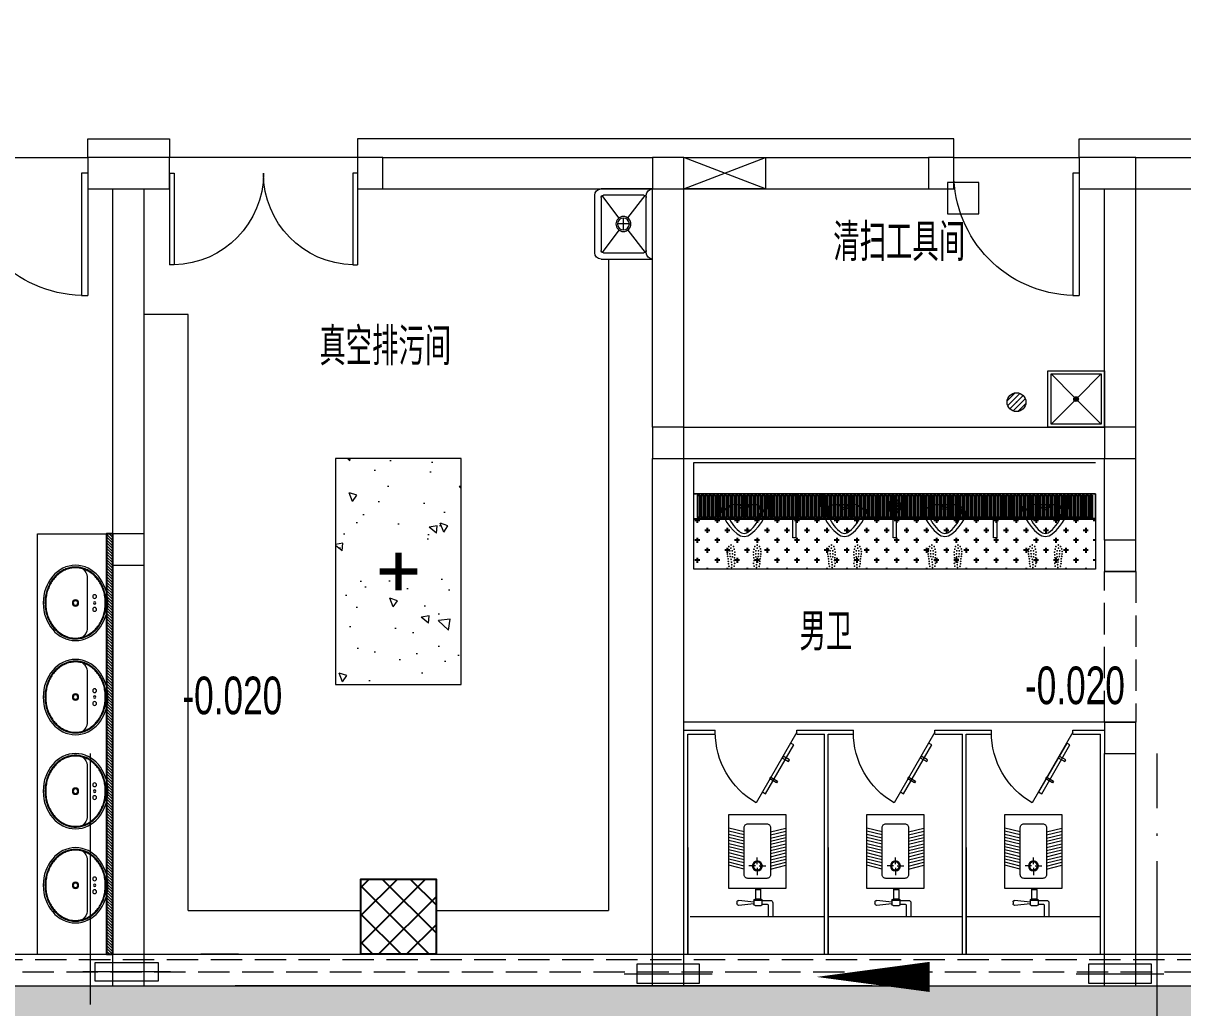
# Model space of a CAD drawing. Extents: x 13114849 to 13479250, y 160225 to 278773.
# Drawn here: x 13308363 to 13317603, y 207533 to 215380 of the extents above; entities that cross this region are included whole.
import ezdxf

# ---------------------------------------------------------------- set-up
doc = ezdxf.new("R2010")
doc.units = 0
doc.header["$LTSCALE"] = 1000
doc.header["$MEASUREMENT"] = 0
doc.linetypes.add('DASH', pattern=[0.35, 0.25, -0.1])
doc.linetypes.add('DOTE', pattern=[2.42, 2, -0.2, 0.02, -0.2])
for name, color, linetype, lineweight in [('1-卫生洁具', 8, 'Continuous', 5), ('1-卫生间-设备', 8, 'Continuous', 13), ('1-预埋件', 8, 'Continuous', 5), ('建筑底图', 8, 'Continuous', 13), ('预埋件', 8, 'Continuous', 5)]:
    doc.layers.add(name, color=color, linetype=linetype, lineweight=lineweight)
doc.layers.add('洁具', color=253, linetype='Continuous')
doc.layers.add('脚丫子', color=8, linetype='Continuous')
doc.styles.add('C', font='HZTXT_E', dxfattribs={"width": 0.7, "bigfont": 'HZTXT'})

# ---------------------------------------------------------------- blocks, each defined once
blk = doc.blocks.new('_FZH')
blk.add_lwpolyline([(-0.5, -0.5), (0.5, -0.5), (0.5, 0.5), (-0.5, 0.5)], close=True)
blk = doc.blocks.new('$DorLib2D$00000001')
for p, q in [((0.45, 0.975), (0.5, 0.975)), ((0.45, 0), (0.45, 0.975)), ((0.5, 0), (0.5, 0.975)), ((0.5, 0), (0.45, 0))]:
    blk.add_line(p, q)
at = {"lineweight": 13}
blk.add_arc((0.475, 0), 0.975, 91.46928, 180, dxfattribs=at)
blk = doc.blocks.new('$DorLib2D$00000002')
for p, q in [((-0.5, 0), (-0.5, 0.4875)), ((-0.475, 0.4875), (-0.5, 0.4875)), ((-0.475, 0), (-0.475, 0.4875)), ((0.475, 0), (0.475, 0.4875)), ((0.475, 0.4875), (0.5, 0.4875)), ((0.5, 0), (0.5, 0.4875)), ((-0.5, 0), (-0.475, 0)), ((0.5, 0), (0.475, 0))]:
    blk.add_line(p, q)
at = {"lineweight": 13}
for centre, start, end in [((-0.4875, 0), 0, 88.53072), ((0.4875, 0), 91.46928, 180)]:
    blk.add_arc(centre, 0.4875, start, end, dxfattribs=at)
blk = doc.blocks.new('dxg')
at = {"layer": '预埋件', "color": 8}
blk.add_line((12400099.7, -4150605.3), (12400799.7, -4150605.3), dxfattribs=at)
blk.add_lwpolyline([(12400199.7, -4150680.3), (12400199.7, -4150530.3), (12400699.7, -4150530.3), (12400699.7, -4150680.3), (12400199.7, -4150680.3)], dxfattribs=at)
blk = doc.blocks.new('ymj')
at = {"layer": '1-预埋件', "const_width": 50}
for points in [[(742673.8, -214913.8), (742673.8, -214613.8)], [(742523.8, -214763.8), (742823.8, -214763.8)]]:
    blk.add_lwpolyline(points, dxfattribs=at)
blk = doc.blocks.new('拖布池')
at = {"layer": '1-卫生洁具'}
for p, q in [((61545.4, 43757.3), (61545.4, 44167.3)), ((61545.4, 44167.3), (62105.4, 44167.3)), ((62105.4, 44167.3), (62105.4, 43757.3)), ((61595.4, 44117.3), (62055.4, 44117.3)), ((61595.4, 43777.3), (61595.4, 44097.3)), ((61777.5, 43971.4), (61599.5, 44109.3)), ((61873.4, 43971.4), (62051.4, 44109.3)), ((62055.4, 44097.3), (62055.4, 43777.3)), ((61825.4, 43982.8), (61825.4, 43887.8)), ((61777.5, 43899.2), (61599.5, 43765.3)), ((61777.9, 43935.3), (61872.9, 43935.3)), ((61873.4, 43899.2), (62051.4, 43765.3)), ((61595.4, 43707.3), (62055.4, 43707.3)), ((62035.4, 43757.3), (61615.4, 43757.3))]:
    blk.add_line(p, q, dxfattribs=at)
for radius in [60, 47.5]:
    blk.add_circle((61825.4, 43935.3), radius, dxfattribs=at)
for centre, radius, start, end in [((61595.4, 44167.3), 50, 180, 270), ((62055.4, 44167.3), 50, 270, 0), ((61615.4, 44097.3), 20, 90, 180), ((62035.4, 44097.3), 20, 0, 90), ((61595.4, 43757.3), 50, 180, 270), ((61615.4, 43777.3), 20, 180, 270), ((62035.4, 43777.3), 20, 270, 0), ((62055.4, 43757.3), 50, 270, 0)]:
    blk.add_arc(centre, radius, start, end, dxfattribs=at)
blk = doc.blocks.new('$lvtry$00000171')
for p, q in [((-74.2, 10.6), (-10.6, 74.2)), ((-69.8, -27.4), (27.4, 69.8)), ((-53, -53), (53, 53)), ((-27.4, -69.8), (69.8, 27.4)), ((10.6, -74.2), (74.2, -10.6))]:
    blk.add_line(p, q)
blk.add_circle((0, 0), 75)
blk.add_point((0, 0))
blk = doc.blocks.new('厕所衣钩01')
at = {"layer": '1-卫生间-设备', "color": 8}
for points in [[(41869.2, 41156), (41869.2, 41126), (42319.2, 41126), (42319.2, 41156)], [(41989.2, 41186), (41989.2, 41126), (42004.2, 41126), (42004.2, 41186)], [(42199.2, 41186), (42199.2, 41126), (42184.2, 41126), (42184.2, 41186)]]:
    blk.add_lwpolyline(points, close=True, dxfattribs=at)
blk = doc.blocks.new('蹲便器')
at = {"layer": '洁具', "color": 8, "lineweight": 5}
for p, q in [((-75518.7, -530036.9), (-75548.7, -529914.3)), ((-75493.6, -530036.9), (-75523.6, -529914.3)), ((-75468.4, -530036.9), (-75498.4, -529914.3)), ((-75444.4, -530036.9), (-75474.4, -529914.3)), ((-75419.3, -530036.9), (-75449.3, -529914.3)), ((-75394.2, -530036.9), (-75424.2, -529914.3)), ((-75370.2, -530036.9), (-75400.2, -529914.3)), ((-75345.1, -530036.9), (-75375.1, -529914.3)), ((-75319.9, -530036.9), (-75349.9, -529914.3)), ((-75295.9, -530036.9), (-75325.9, -529914.3)), ((-75270.8, -530036.9), (-75300.8, -529914.3)), ((-75245.7, -530036.9), (-75275.7, -529914.3)), ((-75221.7, -530036.9), (-75251.7, -529914.3)), ((-74959.7, -529979.2), (-74945, -529979.2)), ((-75246.5, -530127), (-75246.5, -530075.2)), ((-74959.3, -530114.6), (-74972.5, -529993.3)), ((-74944.8, -530114.6), (-74932.3, -529993.3)), ((-75261.2, -530141.8), (-75313.1, -530141.8)), ((-75246.5, -530156.6), (-75246.5, -530208.4)), ((-75231.7, -530141.8), (-75173.2, -530141.8)), ((-75064.1, -530133.9), (-75064.1, -530161.7)), ((-75057.7, -530127.5), (-74983.1, -530127.5)), ((-75057.7, -530127.5), (-75057.7, -530168.1)), ((-75057.7, -530168.1), (-74983.1, -530168.1)), ((-74983.1, -530171.3), (-74983.1, -530124.2)), ((-74973.5, -530114.6), (-74941.5, -530114.6)), ((-74973.5, -530114.6), (-74973.5, -530180.9)), ((-74931.9, -530124.2), (-74931.9, -530171.3)), ((-75518.7, -530246.7), (-75548.7, -530369.3)), ((-75493.6, -530246.7), (-75523.6, -530369.3)), ((-75468.4, -530246.7), (-75498.4, -530369.3)), ((-75444.4, -530246.7), (-75474.4, -530369.3)), ((-75419.3, -530246.7), (-75449.3, -530369.3)), ((-75394.2, -530246.7), (-75424.2, -530369.3)), ((-75370.2, -530246.7), (-75400.2, -530369.3)), ((-75345.1, -530246.7), (-75375.1, -530369.3)), ((-75319.9, -530246.7), (-75349.9, -530369.3)), ((-75295.9, -530246.7), (-75325.9, -530369.3)), ((-75270.8, -530246.7), (-75300.8, -530369.3)), ((-75245.7, -530246.7), (-75275.7, -530369.3)), ((-75221.7, -530246.7), (-75251.7, -530369.3)), ((-74941.5, -530180.9), (-74973.5, -530180.9)), ((-74971.5, -530180.9), (-74971.5, -530246.1)), ((-74952.3, -530265.3), (-74842.4, -530265.3)), ((-74942.4, -530180.9), (-74942.4, -530220.9)), ((-74936, -530227.3), (-74842.4, -530227.3))]:
    blk.add_line(p, q, dxfattribs=at)
blk.add_lwpolyline([(-75657.4, -529914.3), (-75657.4, -530369.3), (-75067.4, -530369.3), (-75067.4, -529914.3)], close=True, dxfattribs=at)
blk.add_lwpolyline([(-75582.4, -530066.9), (-75582.4, -530216.7, 0.414214), (-75552.4, -530246.7), (-75177.4, -530246.7, 0.414214), (-75147.4, -530216.7), (-75147.4, -530066.9, 0.414214), (-75177.4, -530036.9), (-75552.4, -530036.9, 0.414214)], format="xyb", close=True, dxfattribs=at)
for radius in [40, 31.7]:
    blk.add_circle((-75246.5, -530141.8), radius, dxfattribs=at)
for centre, radius, start, end in [((-74959.7, -529992), 12.8, 90, 185.64984), ((-74945, -529992), 12.8, 354.35016, 90), ((-75057.7, -530133.9), 6.4, 90, 180), ((-75057.7, -530161.7), 6.4, 180, 270), ((-74973.5, -530124.2), 9.6, 90, 180), ((-74973.5, -530171.3), 9.6, 180, 270), ((-74941.5, -530124.2), 9.6, 0, 90), ((-74941.5, -530171.3), 9.6, 270, 0), ((-74952.3, -530246.1), 19.2, 180, 270), ((-74936, -530220.9), 6.4, 180, 270)]:
    blk.add_arc(centre, radius, start, end, dxfattribs=at)
blk = doc.blocks.new('tyrty')
at = {"layer": '脚丫子', "const_width": 20}
for points in [[(278485, -251801, 1), (278491, -251782, 1)], [(278512, -251749, 1), (278517, -251729, 1)], [(278529, -251844, 1), (278535, -251825, 1)], [(278558, -251785, 1), (278564, -251766, 1)], [(278563, -251715, 1), (278569, -251696, 1)], [(278616, -251751, 1), (278622, -251732, 1)], [(278631, -251812, 1), (278637, -251793, 1)], [(278473, -251857, 1), (278479, -251838, 1)], [(278473, -251914, 1), (278479, -251895, 1)], [(278479, -251968, 1), (278485, -251948, 1)], [(278487, -252022, 1), (278493, -252003, 1)], [(278490, -252080, 1), (278495, -252061, 1)], [(278529, -251911, 1), (278535, -251892, 1)], [(278533, -251972, 1), (278538, -251953, 1)], [(278552, -252036, 1), (278558, -252017, 1)], [(278558, -252098, 1), (278564, -252079, 1)], [(278584, -251982, 1), (278589, -251963, 1)], [(278587, -251846, 1), (278592, -251827, 1)], [(278589, -251915, 1), (278594, -251896, 1)], [(278621, -252067, 1), (278627, -252048, 1)], [(278629, -252003, 1), (278635, -251984, 1)], [(278637, -251938, 1), (278643, -251919, 1)], [(278642, -251877, 1), (278648, -251858, 1)], [(278490, -252133, 1), (278496, -252114, 1)], [(278501, -252192, 1), (278507, -252173, 1)], [(278559, -252219, 1), (278565, -252200, 1)], [(278564, -252157, 1), (278570, -252138, 1)], [(278617, -252191, 1), (278622, -252172, 1)], [(278631, -252129, 1), (278637, -252110, 1)]]:
    blk.add_lwpolyline(points, format="xyb", close=True, dxfattribs=at)
blk = doc.blocks.new('tryrt')
at = {"layer": '脚丫子', "color": 3, "linetype": 'ByBlock', "lineweight": -3, "rotation": 1.924058197941013}
blk.add_blockref('tyrty', (-8405, -9449), dxfattribs=at)
at = {"layer": '脚丫子', "color": 3, "linetype": 'ByBlock', "lineweight": -3, "xscale": -1, "rotation": 358.075941802059}
blk.add_blockref('tyrty', (565901, -9449), dxfattribs=at)
blk = doc.blocks.new('小便斗')
at = {"layer": '1-卫生洁具'}
for p, q in [((4656537.5, -5638113.1), (4656537.5, -5638428.8)), ((4656624.2, -5638190.4), (4656624.2, -5638351.5))]:
    blk.add_line(p, q, dxfattribs=at)
for centre, radius, start, end in [((4656569.7, -5638113.1), 32.2, 85.60608, 180), ((4656584.7, -5638418.5), 337.8, 36.72012, 92.13291), ((4656717, -5638193.9), 92.9, 102.05962, 177.86108), ((4656677.8, -5638190.4), 53.7, 70.37171, 180), ((4656622.2, -5638409.3), 279.3, 39.88643, 74.70659), ((4656624.2, -5638271.1), 37.2, 270, 90), ((4656624.2, -5638271.1), 23.7, 270, 90), ((4656780.9, -5638279.1), 74, 6.29603, 41.33365), ((4656797.9, -5638271.5), 79.6, 0.38339, 43.68231), ((4656584.7, -5638123.4), 337.8, 267.86709, 323.27988), ((4656717, -5638348), 92.9, 182.13892, 257.94038), ((4656677.8, -5638351.5), 53.7, 180, 289.62829), ((4656622.2, -5638132.6), 279.3, 285.29341, 320.11357), ((4656780.9, -5638262.8), 74, 318.66635, 353.70397), ((4656797.9, -5638270.4), 79.6, 316.31769, 359.61661), ((4656569.7, -5638428.8), 32.2, 180, 274.39392)]:
    blk.add_arc(centre, radius, start, end, dxfattribs=at)
blk = doc.blocks.new('$plan$00002154')
for p, q in [((-449.999625, 450), (449.999625, 450)), ((-449.999625, -450), (-449.999625, 450)), ((-399.999625, 400), (399.999625, 400)), ((-399.999625, 400), (-26.107125, 26.1075)), ((-399.999625, -400), (-399.999625, 400)), ((26.392875, 26.3925), (399.999625, 400)), ((399.999625, 400), (399.999625, -400)), ((449.999625, 450), (449.999625, -450)), ((24.999625, 0), (-24.999625, 0)), ((0.000375, -25), (0.000375, 25)), ((-399.999625, -400), (-26.497125, -26.495)), ((26.584875, -26.585), (399.999625, -400)), ((449.999625, -450), (-449.999625, -450)), ((399.999625, -400), (-399.999625, -400))]:
    blk.add_line(p, q)
for radius in [37.5, 25]:
    blk.add_circle((0.000375, 0), radius)
blk = doc.blocks.new('洗手盆')
at = {"layer": '洁具', "color": 8, "lineweight": 5}
blk.add_line((-673032.2, -786964.4), (-673448.5, -786964.4), dxfattribs=at)
for centre, radius in [((-673291.3, -786904.4), 15), ((-673240.3, -786904.4), 10), ((-673189.3, -786904.4), 15), ((-673240.3, -787056.9), 25), ((-673240.3, -787056.9), 18)]:
    blk.add_circle(centre, radius, dxfattribs=at)
for centre, start, end in [((-673438.1, -787060.3), 96.15199, 139.44317), ((-673042.5, -787060.3), 40.55683, 83.84801)]:
    blk.add_arc(centre, 96.5, start, end, dxfattribs=at)
blk.add_ellipse((-673240.3, -787056.9), major_axis=(-300, 0), ratio=0.858334, dxfattribs=at)
for points, knots in [([(-673526.3, -787056.9), (-673526.3, -787065), (-673525.9, -787073.2), (-673523, -787097.5), (-673519.1, -787113.5), (-673508.9, -787141.6), (-673503.2, -787153.7), (-673489.5, -787177.1), (-673481.5, -787188.3), (-673463.5, -787209.6), (-673453.5, -787219.6), (-673431.7, -787238.2), (-673419.9, -787246.8), (-673394.9, -787262.1), (-673381.7, -787268.9), (-673354, -787280.7), (-673339.5, -787285.6), (-673309.7, -787293.5), (-673294.4, -787296.3), (-673263.4, -787299.9), (-673247.6, -787300.7), (-673216.4, -787299.9), (-673200.8, -787298.4), (-673170.2, -787293.3), (-673155.2, -787289.7), (-673126, -787280.4), (-673111.9, -787274.8), (-673084.9, -787261.6), (-673072, -787254.1), (-673047.9, -787237.5), (-673036.7, -787228.3), (-673016.1, -787208.6), (-673006.8, -787198), (-672990.3, -787175.8), (-672983.1, -787164.1), (-672971.1, -787140), (-672966.2, -787127.5), (-672958.9, -787102.1), (-672956.5, -787089.2), (-672954, -787063.2), (-672954, -787050.1), (-672956.5, -787024), (-672959, -787011.1), (-672966.4, -786985.7), (-672971.3, -786973.3), (-672983.4, -786949.2), (-672990.6, -786937.5), (-673007.2, -786915.3), (-673016.5, -786904.8), (-673037.1, -786885.1), (-673048.4, -786875.9), (-673072.5, -786859.3), (-673085.4, -786851.8), (-673112.4, -786838.7), (-673126.6, -786833.1), (-673155.8, -786823.9), (-673170.8, -786820.3), (-673201.4, -786815.3), (-673217, -786813.8), (-673248.1, -786813.1), (-673263.8, -786813.8), (-673294.6, -786817.4), (-673309.9, -786820.3), (-673339.7, -786828.2), (-673354.2, -786833.1), (-673382, -786845), (-673395.3, -786851.9), (-673420.5, -786867.4), (-673432.3, -786876), (-673454.2, -786894.7), (-673464.2, -786904.8), (-673482.1, -786926.2), (-673490.1, -786937.6), (-673503.7, -786961.1), (-673509.4, -786973.3), (-673518.4, -786998.3), (-673521.7, -787011.2), (-673525.5, -787035), (-673526.3, -787045.9), (-673526.3, -787056.9)], [0, 0, 0, 0, 0.101307, 0.101307, 0.30392, 0.30392, 0.465598, 0.465598, 0.627276, 0.627276, 0.788954, 0.788954, 0.950632, 0.950632, 1.111032, 1.111032, 1.273689, 1.273689, 1.436441, 1.436441, 1.599951, 1.599951, 1.762343, 1.762343, 1.924735, 1.924735, 2.087127, 2.087127, 2.249518, 2.249518, 2.41191, 2.41191, 2.574302, 2.574302, 2.736694, 2.736694, 2.899085, 2.899085, 3.061477, 3.061477, 3.223869, 3.223869, 3.386261, 3.386261, 3.548653, 3.548653, 3.711044, 3.711044, 3.873436, 3.873436, 4.035828, 4.035828, 4.19822, 4.19822, 4.360612, 4.360612, 4.523003, 4.523003, 4.685395, 4.685395, 4.847787, 4.847787, 5.010179, 5.010179, 5.172571, 5.172571, 5.334962, 5.334962, 5.497354, 5.497354, 5.659746, 5.659746, 5.822138, 5.822138, 5.98453, 5.98453, 6.146921, 6.146921, 6.283185, 6.283185, 6.283185, 6.283185]), ([(-673520.3, -787056.9), (-673520.3, -787064.9), (-673519.9, -787072.9), (-673517, -787096.4), (-673513.4, -787111.7), (-673503.7, -787138.4), (-673498.3, -787149.9), (-673485.6, -787172.1), (-673478.2, -787182.7), (-673461.4, -787203.1), (-673452.1, -787212.7), (-673431.7, -787230.6), (-673420.7, -787238.9), (-673396.8, -787254.2), (-673383.9, -787261.1), (-673356.9, -787273.2), (-673342.8, -787278.3), (-673313.9, -787286.4), (-673299.1, -787289.4), (-673269.3, -787293.4), (-673254.1, -787294.4), (-673223.9, -787294.3), (-673208.8, -787293.2), (-673178.9, -787288.9), (-673164.2, -787285.8), (-673135.7, -787277.5), (-673121.8, -787272.4), (-673095.2, -787260.3), (-673082.5, -787253.4), (-673058.6, -787237.9), (-673047.4, -787229.3), (-673026.7, -787210.9), (-673017.3, -787201), (-673000.5, -787180), (-672993.1, -787169), (-672980.5, -787146.2), (-672975.3, -787134.4), (-672967.1, -787110.2), (-672964.1, -787097.9), (-672960.6, -787073), (-672960, -787060.4), (-672961.1, -787035.4), (-672962.8, -787022.9), (-672968.6, -786998.3), (-672972.6, -786986.2), (-672983, -786962.6), (-672989.2, -786951.1), (-673003.9, -786929.1), (-673012.3, -786918.6), (-673030.9, -786898.8), (-673041.2, -786889.5), (-673063.5, -786872.4), (-673075.5, -786864.6), (-673100.7, -786850.7), (-673114, -786844.6), (-673141.7, -786834.3), (-673156, -786830.1), (-673185.3, -786823.7), (-673200.2, -786821.5), (-673230.3, -786819.2), (-673245.5, -786819.1), (-673275.7, -786820.9), (-673290.7, -786822.9), (-673320.1, -786828.9), (-673334.5, -786832.9), (-673362.3, -786842.8), (-673375.8, -786848.7), (-673401.3, -786862.2), (-673413.4, -786869.8), (-673436, -786886.6), (-673446.5, -786895.8), (-673465.6, -786915.3), (-673474.2, -786925.8), (-673489.3, -786947.6), (-673495.8, -786958.9), (-673506.6, -786982.4), (-673510.9, -786994.5), (-673517.3, -787019.8), (-673519.4, -787033.1), (-673520.2, -787049.9), (-673520.3, -787053.4), (-673520.3, -787056.9)], [0, 0, 0, 0, 0.102784, 0.102784, 0.302001, 0.302001, 0.458934, 0.458934, 0.615867, 0.615867, 0.772801, 0.772801, 0.929734, 0.929734, 1.091784, 1.091784, 1.254619, 1.254619, 1.415052, 1.415052, 1.575485, 1.575485, 1.735918, 1.735918, 1.896351, 1.896351, 2.056784, 2.056784, 2.217217, 2.217217, 2.377649, 2.377649, 2.538082, 2.538082, 2.698515, 2.698515, 2.858948, 2.858948, 3.019381, 3.019381, 3.179814, 3.179814, 3.340247, 3.340247, 3.500679, 3.500679, 3.661112, 3.661112, 3.821545, 3.821545, 3.981978, 3.981978, 4.142411, 4.142411, 4.302844, 4.302844, 4.463277, 4.463277, 4.62371, 4.62371, 4.784142, 4.784142, 4.944575, 4.944575, 5.105008, 5.105008, 5.265441, 5.265441, 5.425874, 5.425874, 5.586307, 5.586307, 5.74674, 5.74674, 5.907172, 5.907172, 6.067605, 6.067605, 6.238754, 6.238754, 6.283185, 6.283185, 6.283185, 6.283185])]:
    blk.add_open_spline(points, degree=3, knots=knots, dxfattribs=at)
blk = doc.blocks.new('ghjkmhk')
at = {"layer": '1-卫生洁具', "color": 8}
for p, q in [((301597.4, -248786.1), (301597.4, -245436.1)), ((302197.4, -245436.1), (301597.4, -245436.1)), ((302197.4, -248786.1), (302197.4, -245436.1)), ((302197.4, -248786.1), (301597.4, -248786.1))]:
    blk.add_line(p, q, dxfattribs=at)
at = {"layer": '洁具', "color": 8, "rotation": 90}
for p in [(-485162, 427254.3), (-485162, 426504.3), (-485162, 425754.3), (-485162, 425004.3)]:
    blk.add_blockref('洗手盆', p, dxfattribs=at)

msp = doc.modelspace()

# ---------------------------------------------------------------- hatches: boundary and pattern name
at = {"layer": '建筑底图'}
h = msp.add_hatch(dxfattribs=at)
h.set_pattern_fill('钢筋混凝土', color=8, scale=100, style=0)
h.set_pattern_definition([(45, (0.27, -129739.5), (-176.7766953, 176.7766953), []), (50, (0.27, -129739.5), (717.260183, -62.752135), [75, -825]), (355, (0.3, -129739.5), (-138.751334, 752.192134), [60, -660]), (100.4514, (60.04, -129744.7), (578.50938, 689.439542), [63.74019, -701.142112]), (46.1842, (0.3, -129539.5), (1067.24105, -165.519014), [112.5, -1237.5]), (96.6356, (89.2, -129553.3), (934.662706, 974.11787), [95.61029, -1051.713]), (351.1842, (0.3, -129539.5), (934.661945, 974.1186), [90, -990]), (21, (100.27, -129589.5), (596.907052, -402.61889), [75, -825]), (326, (100.3, -129589.5), (243.31533, 725.150045), [60, -660]), (71.4514, (150, -129623.04), (840.22263, 322.530497), [63.74019, -701.142112]), (37.5, (0.27, -129739.5), (12.1598553, 332.893854), [0, -652, 0, -670, 0, -662.5]), (7.5, (0.27, -129739.5), (263.069537, 394.411712), [0, -382, 0, -637, 0, -252.5]), (327.5, (-222.73, -129739.5), (533.822436, -22.554872), [0, -250, 0, -780, 0, -1035]), (317.5, (-322.73, -129739.5), (583.18617, 100.104982), [0, -325, 0, -518, 0, -735])])
h.paths.add_polyline_path([(13333997.4, 224709.5), (13294898.3, 224709.5), (13294898.3, 217009.5), (13299947.4, 217009.5), (13299947.4, 207109.5), (13319627.4, 207109.5), (13319627.4, 206729.5), (13320127.4, 206729.5), (13320127.4, 209209.5), (13325547.4, 209209.5), (13325547.4, 208709.5), (13326297.4, 208709.5), (13326297.4, 206729.5), (13326897.4, 206729.5), (13326897.4, 207229.5), (13326897.4, 209309.5), (13326147.4, 209309.5), (13326147.4, 213709.5), (13326897.4, 213709.5), (13326897.4, 214309.5), (13325547.4, 214309.5), (13325547.4, 209809.5), (13319627.4, 209809.5), (13319627.4, 207709.5), (13300547.4, 207709.5), (13300547.4, 217009.5), (13304147.4, 217009.5), (13304147.4, 217609.5), (13295398.3, 217609.5), (13295398.3, 224109.5), (13333397.4, 224109.5), (13333397.4, 213709.5), (13334147.4, 213709.5), (13334147.4, 209309.5), (13333397.4, 209309.5), (13333397.4, 206729.5), (13333697.4, 206729.5), (13333997.4, 206729.5), (13333997.4, 208709.5), (13334747.4, 208709.5), (13334747.4, 214309.5), (13333997.4, 214309.5)])
h.paths.add_polyline_path([(13326897.4, 217609.5), (13305647.4, 217609), (13305647.4, 217009.5), (13326897.4, 217009.5)], flags=17)
h = msp.add_hatch(dxfattribs=at)
h.set_pattern_fill('混凝土', color=256, scale=100, angle=90)
h.set_pattern_definition([(140, (12899635.4, -564727.2), (62.75213, 717.2602), [75, -825]), (85, (12899635.4, -564727.2), (-752.19213, -138.75133), [60, -660]), (190.4514, (12899640.6, -564667.4), (-689.43954, 578.5094), [63.7402, -701.1421]), (136.1842, (12899435.4, -564727.2), (165.519, 1067.24105), [112.5, -1237.5]), (186.6356, (12899449.2, -564638.3), (-974.1179, 934.6627), [95.6103, -1051.713]), (81.1842, (12899435.4, -564727.2), (-974.1186, 934.662), [90, -990]), (111, (12899485.4, -564627.2), (402.6189, 596.90705), [75, -825]), (56, (12899485.4, -564627.2), (-725.15005, 243.31533), [60, -660]), (161.4514, (12899518.9, -564577.46), (-322.5305, 840.22263), [63.7402, -701.1421]), (127.5, (12899635.38, -564727.2), (-332.893854, 12.159855), [0, -652, 0, -670, 0, -662.5]), (97.5, (12899635.38, -564727.2), (-394.41171, 263.06954), [0, -382, 0, -637, 0, -252.5]), (57.5, (12899635.38, -564950.2), (22.55487, 533.82244), [0, -250, 0, -780, 0, -1035]), (47.5, (12899635.4, -565050.2), (-100.10498, 583.18617), [0, -325, 0, -518, 0, -735])])
h.paths.add_polyline_path([(13310852.4, 211909.5), (13310852.4, 210109.5), (13311852.4, 210109.5), (13311852.4, 211909.5)])
at = {"layer": '建筑底图', "linetype": 'ByBlock', "lineweight": -3}
h = msp.add_hatch(dxfattribs=at)
h.set_pattern_fill('ANSI31', color=256, scale=10)
h.set_pattern_definition([(45, (13963797.23, 905754.997), (-11.22532015, 11.22532015), [])])
edge = h.paths.add_edge_path()
edge.add_arc((13315307.2, 211529.7), 50, 0, 360)
h = msp.add_hatch(dxfattribs=at)
h.set_pattern_fill('CROSS', color=256, scale=50, angle=90)
h.set_pattern_definition([(270, (13064258.46, 482979.07), (-79.375, -79.375), [39.6875, -119.0625]), (180, (13064278.3, 482959.225), (-79.375, 79.375), [39.6875, -119.0625])])
h.paths.add_polyline_path([(13313707.4, 211429.5), (13313707.4, 211029.5), (13316907.4, 211029.5), (13316907.4, 211429.5)])
at = {"layer": '建筑底图'}
h = msp.add_hatch(dxfattribs=at)
h.set_pattern_fill('ANSI31', color=256, scale=10, angle=90, style=0)
h.set_pattern_definition([(135, (12639621.333, -436465.118), (-11.22532015, -11.22532015), [])])
h.paths.add_polyline_path([(13309027.4, 207959.5), (13309077.4, 207959.5), (13309077.4, 211309.5), (13309027.4, 211309.5)])
at = {"layer": '建筑底图', "linetype": 'ByBlock', "lineweight": -3}
h = msp.add_hatch(dxfattribs=at)
h.set_pattern_fill('ANSI37', color=256, scale=100)
h.set_pattern_definition([(45, (14000630.21, 855862.88), (-112.253202, 112.253202), []), (135, (14000630.21, 855862.88), (-112.253202, -112.253202), [])])
h.paths.add_polyline_path([(13311652.4, 207959.5), (13311052.4, 207959.5), (13311052.4, 208559.5), (13311652.4, 208559.5)])

# ---------------------------------------------------------------- linework, layer by layer
at = {"layer": '建筑底图', "ltscale": 3}
for p, q in [((13311027.4, 214459.5), (13311027.4, 214309.5)), ((13315777.4, 214459.5), (13311027.4, 214459.5)), ((13315777.4, 214309.5), (13315777.4, 214459.5)), ((13313657.4, 208809.5), (13313657.4, 207959.5)), ((13314777.4, 208809.5), (13314777.4, 207959.5)), ((13315877.4, 208809.5), (13315877.4, 207959.5)), ((13314777.4, 208609.5), (13314777.4, 207959.5)), ((13315877.4, 208609.5), (13315877.4, 207959.5))]:
    msp.add_line(p, q, dxfattribs=at)
at = {"layer": '建筑底图'}
for p, q in [((13307877.4, 214309.5), (13308877.4, 214309.5)), ((13311027.4, 214309.5), (13309527.4, 214309.5)), ((13311227.4, 214309.5), (13313377.4, 214309.5)), ((13313627.4, 214309.5), (13315577.4, 214309.5)), ((13315777.4, 214309.5), (13316777.4, 214309.5)), ((13317227.4, 214309.5), (13318227.4, 214309.5)), ((13309077.4, 211309.5), (13309077.4, 214059.5)), ((13309327.4, 211309.5), (13309327.4, 214059.5)), ((13311227.4, 214059.5), (13313377.4, 214059.5)), ((13313377.4, 212159.5), (13313377.4, 214059.5)), ((13313627.4, 214059.5), (13315577.4, 214059.5)), ((13313627.4, 212159.5), (13313627.4, 214059.5)), ((13316977.4, 212159.5), (13316977.4, 214059.5)), ((13317227.4, 214059.5), (13318227.4, 214059.5)), ((13317227.4, 212159.5), (13317227.4, 214059.5)), ((13313027.4, 213499.5), (13313027.4, 208309.5)), ((13309677.4, 213059.5), (13309327.4, 213059.5)), ((13309677.4, 208309.5), (13309677.4, 213059.5)), ((13313627.4, 212159.5), (13316977.4, 212159.5)), ((13313377.4, 207709.5), (13313377.4, 211909.5)), ((13313627.4, 207709.5), (13313627.4, 211909.5)), ((13313627.4, 211909.5), (13316977.4, 211909.5)), ((13313707.4, 211879.5), (13316907.4, 211879.5)), ((13316977.4, 211259.5), (13316977.4, 211909.5)), ((13317227.4, 211259.5), (13317227.4, 211909.5)), ((13313707.4, 211629.5), (13316907.4, 211629.5)), ((13309077.4, 207709.5), (13309077.4, 211059.5)), ((13309327.4, 207709.5), (13309327.4, 211059.5)), ((13309077.4, 210359.5), (13309077.4, 207959.5)), ((13316977.4, 209809.5), (13313627.4, 209809.5)), ((13313627.4, 209744.5), (13313877.4, 209744.5)), ((13313627.4, 207959.5), (13313627.4, 209744.5)), ((13313677.4, 209744.5), (13313827.4, 209744.5)), ((13313877.4, 209714.5), (13313877.4, 209744.5)), ((13314527.4, 209714.5), (13314527.4, 209744.5)), ((13314527.4, 209744.5), (13314727.4, 209744.5)), ((13314697.4, 209744.5), (13314927.4, 209744.5)), ((13314747.4, 209744.5), (13314977.4, 209744.5)), ((13314977.4, 209714.5), (13314977.4, 209744.5)), ((13315627.4, 209714.5), (13315627.4, 209744.5)), ((13315627.4, 209744.5), (13315827.4, 209744.5)), ((13315797.4, 209744.5), (13316027.4, 209744.5)), ((13315847.4, 209744.5), (13316077.4, 209744.5)), ((13316077.4, 209714.5), (13316077.4, 209744.5)), ((13316727.4, 209714.5), (13316727.4, 209744.5)), ((13316727.4, 209744.5), (13316927.4, 209744.5)), ((13316897.4, 209744.5), (13316977.4, 209744.5)), ((13313657.4, 207959.5), (13313657.4, 209714.5)), ((13313657.4, 209714.5), (13313877.4, 209714.5)), ((13313657.4, 207959.5), (13313657.4, 209714.5)), ((13313677.4, 209714.5), (13313827.4, 209714.5)), ((13314527.4, 209714.5), (13314747.4, 209714.5)), ((13314747.4, 207959.5), (13314747.4, 209714.5)), ((13314777.4, 209714.5), (13314977.4, 209714.5)), ((13314777.4, 207959.5), (13314777.4, 209714.5)), ((13314777.4, 209714.5), (13314927.4, 209714.5)), ((13314777.4, 207959.5), (13314777.4, 209714.5)), ((13315627.4, 209714.5), (13315847.4, 209714.5)), ((13315847.4, 207959.5), (13315847.4, 209714.5)), ((13315877.4, 209714.5), (13316077.4, 209714.5)), ((13315877.4, 207959.5), (13315877.4, 209714.5)), ((13315877.4, 209714.5), (13316027.4, 209714.5)), ((13315877.4, 207959.5), (13315877.4, 209714.5)), ((13316727.4, 209714.5), (13316947.4, 209714.5)), ((13316947.4, 207959.5), (13316947.4, 209714.5)), ((13316977.4, 207709.5), (13316977.4, 209559.5)), ((13317227.4, 207709.5), (13317227.4, 209559.5)), ((13309677.4, 208309.5), (13311052.4, 208309.5)), ((13311652.4, 208309.5), (13313027.4, 208309.5)), ((13314747.4, 208259.5), (13313677.4, 208259.5)), ((13315847.4, 208259.5), (13314777.4, 208259.5)), ((13316947.4, 208259.5), (13315877.4, 208259.5)), ((13310077.4, 207959.5), (13309777.4, 207959.5)), ((13300547.4, 207709.5), (13319627.4, 207709.5)), ((13309077.4, 207709.5), (13309327.4, 207709.5)), ((13315127.4, 207709.5), (13310052.4, 207709.5)), ((13313377.4, 207709.5), (13313627.4, 207709.5)), ((13316977.4, 207709.5), (13317227.4, 207709.5))]:
    msp.add_line(p, q, dxfattribs=at)
at = {"layer": '建筑底图', "linetype": 'ByBlock'}
for p, q in [((13313707.4, 211029.5), (13313707.4, 211879.5)), ((13316907, 211029.5), (13313707.4, 211029.5))]:
    msp.add_line(p, q, dxfattribs=at)
at = {"layer": '建筑底图', "linetype": 'ByBlock', "lineweight": -3}
for p, q in [((13313707.4, 211429.5), (13316907.4, 211429.5)), ((13316907.4, 211429.5), (13315059.7, 211429.5))]:
    msp.add_line(p, q, dxfattribs=at)
at = {"layer": '建筑底图', "linetype": 'DASH'}
for p, q in [((13317227.4, 211009.5), (13316977.4, 211009.5)), ((13316977.4, 209809.5), (13317227.4, 209809.5))]:
    msp.add_line(p, q, dxfattribs=at)
at = {"layer": '建筑底图', "linetype": 'DOTE'}
msp.add_line((13308897.4, 209559.5), (13308897.4, 180083), dxfattribs=at)
at = {"layer": '建筑底图', "color": 8, "linetype": 'DOTE'}
msp.add_line((13317397.4, 180083), (13317397.4, 209559.5), dxfattribs=at)
at = {"layer": '建筑底图', "linetype": 'DASH'}
for points in [[(13300657.4, 217009.5), (13300657.4, 207819.5), (13319627.4, 207819.5)], [(13300757.4, 217009.5), (13300757.4, 207919.5), (13319627.4, 207919.5)]]:
    msp.add_lwpolyline(points, dxfattribs=at)
at = {"layer": '建筑底图', "ltscale": 3}
for points in [[(13300797.4, 217009.5), (13300797.4, 207959.5), (13319627.4, 207959.5)], [(13308877.4, 214309.5), (13308877.4, 214459.5), (13309527.4, 214459.5), (13309527.4, 214309.5)], [(13316777.4, 214309.5), (13316777.4, 214459.5), (13318427.4, 214459.5)]]:
    msp.add_lwpolyline(points, dxfattribs=at)
at = {"layer": '建筑底图', "elevation": 3500}
msp.add_lwpolyline([(13313627.4, 214059.5), (13314277.1, 214309.5)], dxfattribs=at)
at = {"layer": '建筑底图'}
msp.add_lwpolyline([(13314277.1, 214059.5), (13313627.4, 214309.5)], dxfattribs=at)
at = {"layer": '建筑底图', "elevation": 3500}
msp.add_lwpolyline([(13313627.4, 214309.5), (13314277.4, 214309.5), (13314277.4, 214059.5), (13313627.4, 214059.5)], close=True, dxfattribs=at)
at = {"layer": '建筑底图'}
for points in [[(13310852.4, 211909.5), (13310852.4, 210109.5), (13311852.4, 210109.5), (13311852.4, 211909.5)], [(13314519.9, 211629.5), (13314519.9, 211279.5), (13314494.9, 211279.5), (13314494.9, 211629.5)], [(13315319.9, 211629.5), (13315319.9, 211279.5), (13315294.9, 211279.5), (13315294.9, 211629.5)], [(13316119.9, 211629.5), (13316119.9, 211279.5), (13316094.9, 211279.5), (13316094.9, 211629.5)]]:
    msp.add_lwpolyline(points, close=True, dxfattribs=at)
at = {"layer": '建筑底图', "linetype": 'ByBlock'}
for points in [[(13313707.4, 211429.5), (13316907.4, 211429.5), (13316907.4, 211629.5), (13313707.4, 211629.5)], [(13313707.4, 211629.5), (13316907.4, 211629.5), (13316907.4, 211029.5), (13313707.4, 211029.5)]]:
    msp.add_lwpolyline(points, dxfattribs=at)
at = {"layer": '建筑底图', "linetype": 'ByBlock', "lineweight": -3}
for points in [[(13313754.9, 211617.9), (13313754.9, 211441.1), (13313739.6, 211441.1), (13313739.6, 211617.9)], [(13313754.9, 211617.9), (13313754.9, 211441.1), (13313739.6, 211441.1), (13313739.6, 211617.9)], [(13313785.3, 211617.9), (13313785.3, 211441.1), (13313769.9, 211441.1), (13313769.9, 211617.9)], [(13313815.6, 211617.9), (13313815.6, 211441.1), (13313800.3, 211441.1), (13313800.3, 211617.9)], [(13313815.6, 211617.9), (13313815.6, 211441.1), (13313800.3, 211441.1), (13313800.3, 211617.9)], [(13313846, 211617.9), (13313846, 211441.1), (13313830.6, 211441.1), (13313830.6, 211617.9)], [(13313876.3, 211617.9), (13313876.3, 211441.1), (13313861, 211441.1), (13313861, 211617.9)], [(13313906.7, 211617.9), (13313906.7, 211441.1), (13313891.3, 211441.1), (13313891.3, 211617.9)], [(13313906.7, 211617.9), (13313906.7, 211441.1), (13313891.3, 211441.1), (13313891.3, 211617.9)], [(13313937, 211617.9), (13313937, 211441.1), (13313921.7, 211441.1), (13313921.7, 211617.9)], [(13313967.4, 211617.9), (13313967.4, 211441.1), (13313952, 211441.1), (13313952, 211617.9)], [(13313967.4, 211617.9), (13313967.4, 211441.1), (13313952, 211441.1), (13313952, 211617.9)], [(13313997.7, 211617.9), (13313997.7, 211441.1), (13313982.4, 211441.1), (13313982.4, 211617.9)], [(13314028.1, 211617.9), (13314028.1, 211441.1), (13314012.7, 211441.1), (13314012.7, 211617.9)], [(13314028.1, 211617.9), (13314028.1, 211441.1), (13314012.7, 211441.1), (13314012.7, 211617.9)], [(13314058.4, 211617.9), (13314058.4, 211441.1), (13314043.1, 211441.1), (13314043.1, 211617.9)], [(13314088.8, 211617.9), (13314088.8, 211441.1), (13314073.4, 211441.1), (13314073.4, 211617.9)], [(13314088.8, 211617.9), (13314088.8, 211441.1), (13314073.4, 211441.1), (13314073.4, 211617.9)], [(13314119.2, 211617.9), (13314119.2, 211441.1), (13314103.8, 211441.1), (13314103.8, 211617.9)], [(13314149.5, 211617.9), (13314149.5, 211441.1), (13314134.2, 211441.1), (13314134.2, 211617.9)], [(13314149.5, 211617.9), (13314149.5, 211441.1), (13314134.2, 211441.1), (13314134.2, 211617.9)], [(13314179.9, 211617.9), (13314179.9, 211441.1), (13314164.5, 211441.1), (13314164.5, 211617.9)], [(13314210.2, 211617.9), (13314210.2, 211441.1), (13314194.9, 211441.1), (13314194.9, 211617.9)], [(13314210.2, 211617.9), (13314210.2, 211441.1), (13314194.9, 211441.1), (13314194.9, 211617.9)], [(13314240.6, 211617.9), (13314240.6, 211441.1), (13314225.2, 211441.1), (13314225.2, 211617.9)], [(13314270.9, 211617.9), (13314270.9, 211441.1), (13314255.6, 211441.1), (13314255.6, 211617.9)], [(13314270.9, 211617.9), (13314270.9, 211441.1), (13314255.6, 211441.1), (13314255.6, 211617.9)], [(13314301.3, 211617.9), (13314301.3, 211441.1), (13314285.9, 211441.1), (13314285.9, 211617.9)], [(13314331.6, 211617.9), (13314331.6, 211441.1), (13314316.3, 211441.1), (13314316.3, 211617.9)], [(13314331.6, 211617.9), (13314331.6, 211441.1), (13314316.3, 211441.1), (13314316.3, 211617.9)], [(13314362, 211617.9), (13314362, 211441.1), (13314346.6, 211441.1), (13314346.6, 211617.9)], [(13314392.3, 211617.9), (13314392.3, 211441.1), (13314377, 211441.1), (13314377, 211617.9)], [(13314392.3, 211617.9), (13314392.3, 211441.1), (13314377, 211441.1), (13314377, 211617.9)], [(13314422.7, 211617.9), (13314422.7, 211441.1), (13314407.3, 211441.1), (13314407.3, 211617.9)], [(13314453, 211617.9), (13314453, 211441.1), (13314437.7, 211441.1), (13314437.7, 211617.9)], [(13314453, 211617.9), (13314453, 211441.1), (13314437.7, 211441.1), (13314437.7, 211617.9)], [(13314483.4, 211617.9), (13314483.4, 211441.1), (13314468, 211441.1), (13314468, 211617.9)], [(13314513.7, 211617.9), (13314513.7, 211441.1), (13314498.4, 211441.1), (13314498.4, 211617.9)], [(13314513.7, 211617.9), (13314513.7, 211441.1), (13314498.4, 211441.1), (13314498.4, 211617.9)], [(13314544.1, 211617.9), (13314544.1, 211441.1), (13314528.7, 211441.1), (13314528.7, 211617.9)], [(13314574.4, 211617.9), (13314574.4, 211441.1), (13314559.1, 211441.1), (13314559.1, 211617.9)], [(13314574.4, 211617.9), (13314574.4, 211441.1), (13314559.1, 211441.1), (13314559.1, 211617.9)], [(13314604.8, 211617.9), (13314604.8, 211441.1), (13314589.4, 211441.1), (13314589.4, 211617.9)], [(13314635.1, 211617.9), (13314635.1, 211441.1), (13314619.8, 211441.1), (13314619.8, 211617.9)], [(13314635.1, 211617.9), (13314635.1, 211441.1), (13314619.8, 211441.1), (13314619.8, 211617.9)], [(13314665.5, 211617.9), (13314665.5, 211441.1), (13314650.1, 211441.1), (13314650.1, 211617.9)], [(13314695.9, 211617.9), (13314695.9, 211441.1), (13314680.5, 211441.1), (13314680.5, 211617.9)], [(13314695.9, 211617.9), (13314695.9, 211441.1), (13314680.5, 211441.1), (13314680.5, 211617.9)], [(13314726.2, 211617.9), (13314726.2, 211441.1), (13314710.9, 211441.1), (13314710.9, 211617.9)], [(13314756.6, 211617.9), (13314756.6, 211441.1), (13314741.2, 211441.1), (13314741.2, 211617.9)], [(13314756.6, 211617.9), (13314756.6, 211441.1), (13314741.2, 211441.1), (13314741.2, 211617.9)], [(13314786.9, 211617.9), (13314786.9, 211441.1), (13314771.6, 211441.1), (13314771.6, 211617.9)], [(13314817.3, 211617.9), (13314817.3, 211441.1), (13314801.9, 211441.1), (13314801.9, 211617.9)], [(13314817.3, 211617.9), (13314817.3, 211441.1), (13314801.9, 211441.1), (13314801.9, 211617.9)], [(13314847.6, 211617.9), (13314847.6, 211441.1), (13314832.3, 211441.1), (13314832.3, 211617.9)], [(13314878, 211617.9), (13314878, 211441.1), (13314862.6, 211441.1), (13314862.6, 211617.9)], [(13314878, 211617.9), (13314878, 211441.1), (13314862.6, 211441.1), (13314862.6, 211617.9)], [(13314908.3, 211617.9), (13314908.3, 211441.1), (13314893, 211441.1), (13314893, 211617.9)], [(13314938.7, 211617.9), (13314938.7, 211441.1), (13314923.3, 211441.1), (13314923.3, 211617.9)], [(13314938.7, 211617.9), (13314938.7, 211441.1), (13314923.3, 211441.1), (13314923.3, 211617.9)], [(13314969, 211617.9), (13314969, 211441.1), (13314953.7, 211441.1), (13314953.7, 211617.9)], [(13314999.4, 211617.9), (13314999.4, 211441.1), (13314984, 211441.1), (13314984, 211617.9)], [(13314999.4, 211617.9), (13314999.4, 211441.1), (13314984, 211441.1), (13314984, 211617.9)], [(13315029.7, 211617.9), (13315029.7, 211441.1), (13315014.4, 211441.1), (13315014.4, 211617.9)], [(13315060.1, 211617.9), (13315060.1, 211441.1), (13315044.7, 211441.1), (13315044.7, 211617.9)], [(13315060.1, 211617.9), (13315060.1, 211441.1), (13315044.7, 211441.1), (13315044.7, 211617.9)], [(13315090.4, 211617.9), (13315090.4, 211441.1), (13315075.1, 211441.1), (13315075.1, 211617.9)], [(13315120.8, 211617.9), (13315120.8, 211441.1), (13315105.4, 211441.1), (13315105.4, 211617.9)], [(13315151.1, 211617.9), (13315151.1, 211441.1), (13315135.8, 211441.1), (13315135.8, 211617.9)], [(13315151.1, 211617.9), (13315151.1, 211441.1), (13315135.8, 211441.1), (13315135.8, 211617.9)], [(13315181.5, 211617.9), (13315181.5, 211441.1), (13315166.1, 211441.1), (13315166.1, 211617.9)], [(13315211.9, 211617.9), (13315211.9, 211441.1), (13315196.5, 211441.1), (13315196.5, 211617.9)], [(13315211.9, 211617.9), (13315211.9, 211441.1), (13315196.5, 211441.1), (13315196.5, 211617.9)], [(13315242.2, 211617.9), (13315242.2, 211441.1), (13315226.9, 211441.1), (13315226.9, 211617.9)], [(13315272.6, 211617.9), (13315272.6, 211441.1), (13315257.2, 211441.1), (13315257.2, 211617.9)], [(13315272.6, 211617.9), (13315272.6, 211441.1), (13315257.2, 211441.1), (13315257.2, 211617.9)], [(13315302.9, 211617.9), (13315302.9, 211441.1), (13315287.6, 211441.1), (13315287.6, 211617.9)], [(13315333.3, 211617.9), (13315333.3, 211441.1), (13315317.9, 211441.1), (13315317.9, 211617.9)], [(13315333.3, 211617.9), (13315333.3, 211441.1), (13315317.9, 211441.1), (13315317.9, 211617.9)], [(13315363.6, 211617.9), (13315363.6, 211441.1), (13315348.3, 211441.1), (13315348.3, 211617.9)], [(13315394, 211617.9), (13315394, 211441.1), (13315378.6, 211441.1), (13315378.6, 211617.9)], [(13315394, 211617.9), (13315394, 211441.1), (13315378.6, 211441.1), (13315378.6, 211617.9)], [(13315424.3, 211617.9), (13315424.3, 211441.1), (13315409, 211441.1), (13315409, 211617.9)], [(13315454.7, 211617.9), (13315454.7, 211441.1), (13315439.3, 211441.1), (13315439.3, 211617.9)], [(13315454.7, 211617.9), (13315454.7, 211441.1), (13315439.3, 211441.1), (13315439.3, 211617.9)], [(13315485, 211617.9), (13315485, 211441.1), (13315469.7, 211441.1), (13315469.7, 211617.9)], [(13315515.4, 211617.9), (13315515.4, 211441.1), (13315500, 211441.1), (13315500, 211617.9)], [(13315515.4, 211617.9), (13315515.4, 211441.1), (13315500, 211441.1), (13315500, 211617.9)], [(13315545.7, 211617.9), (13315545.7, 211441.1), (13315530.4, 211441.1), (13315530.4, 211617.9)], [(13315576.1, 211617.9), (13315576.1, 211441.1), (13315560.7, 211441.1), (13315560.7, 211617.9)], [(13315576.1, 211617.9), (13315576.1, 211441.1), (13315560.7, 211441.1), (13315560.7, 211617.9)], [(13315606.4, 211617.9), (13315606.4, 211441.1), (13315591.1, 211441.1), (13315591.1, 211617.9)], [(13315636.8, 211617.9), (13315636.8, 211441.1), (13315621.4, 211441.1), (13315621.4, 211617.9)], [(13315636.8, 211617.9), (13315636.8, 211441.1), (13315621.4, 211441.1), (13315621.4, 211617.9)], [(13315667.1, 211617.9), (13315667.1, 211441.1), (13315651.8, 211441.1), (13315651.8, 211617.9)], [(13315697.5, 211617.9), (13315697.5, 211441.1), (13315682.1, 211441.1), (13315682.1, 211617.9)], [(13315697.5, 211617.9), (13315697.5, 211441.1), (13315682.1, 211441.1), (13315682.1, 211617.9)], [(13315727.8, 211617.9), (13315727.8, 211441.1), (13315712.5, 211441.1), (13315712.5, 211617.9)], [(13315758.2, 211617.9), (13315758.2, 211441.1), (13315742.8, 211441.1), (13315742.8, 211617.9)], [(13315758.2, 211617.9), (13315758.2, 211441.1), (13315742.8, 211441.1), (13315742.8, 211617.9)], [(13315788.6, 211617.9), (13315788.6, 211441.1), (13315773.2, 211441.1), (13315773.2, 211617.9)], [(13315818.9, 211617.9), (13315818.9, 211441.1), (13315803.6, 211441.1), (13315803.6, 211617.9)], [(13315818.9, 211617.9), (13315818.9, 211441.1), (13315803.6, 211441.1), (13315803.6, 211617.9)], [(13315849.3, 211617.9), (13315849.3, 211441.1), (13315833.9, 211441.1), (13315833.9, 211617.9)], [(13315879.6, 211617.9), (13315879.6, 211441.1), (13315864.3, 211441.1), (13315864.3, 211617.9)], [(13315879.6, 211617.9), (13315879.6, 211441.1), (13315864.3, 211441.1), (13315864.3, 211617.9)], [(13315910, 211617.9), (13315910, 211441.1), (13315894.6, 211441.1), (13315894.6, 211617.9)], [(13315940.3, 211617.9), (13315940.3, 211441.1), (13315925, 211441.1), (13315925, 211617.9)], [(13315940.3, 211617.9), (13315940.3, 211441.1), (13315925, 211441.1), (13315925, 211617.9)], [(13315970.7, 211617.9), (13315970.7, 211441.1), (13315955.3, 211441.1), (13315955.3, 211617.9)], [(13316001, 211617.9), (13316001, 211441.1), (13315985.7, 211441.1), (13315985.7, 211617.9)], [(13316001, 211617.9), (13316001, 211441.1), (13315985.7, 211441.1), (13315985.7, 211617.9)], [(13316031.4, 211617.9), (13316031.4, 211441.1), (13316016, 211441.1), (13316016, 211617.9)], [(13316061.7, 211617.9), (13316061.7, 211441.1), (13316046.4, 211441.1), (13316046.4, 211617.9)], [(13316061.7, 211617.9), (13316061.7, 211441.1), (13316046.4, 211441.1), (13316046.4, 211617.9)], [(13316092.1, 211617.9), (13316092.1, 211441.1), (13316076.7, 211441.1), (13316076.7, 211617.9)], [(13316122.4, 211617.9), (13316122.4, 211441.1), (13316107.1, 211441.1), (13316107.1, 211617.9)], [(13316122.4, 211617.9), (13316122.4, 211441.1), (13316107.1, 211441.1), (13316107.1, 211617.9)], [(13316152.8, 211617.9), (13316152.8, 211441.1), (13316137.4, 211441.1), (13316137.4, 211617.9)], [(13316183.1, 211617.9), (13316183.1, 211441.1), (13316167.8, 211441.1), (13316167.8, 211617.9)], [(13316183.1, 211617.9), (13316183.1, 211441.1), (13316167.8, 211441.1), (13316167.8, 211617.9)], [(13316213.5, 211617.9), (13316213.5, 211441.1), (13316198.1, 211441.1), (13316198.1, 211617.9)], [(13316243.8, 211617.9), (13316243.8, 211441.1), (13316228.5, 211441.1), (13316228.5, 211617.9)], [(13316243.8, 211617.9), (13316243.8, 211441.1), (13316228.5, 211441.1), (13316228.5, 211617.9)], [(13316274.2, 211617.9), (13316274.2, 211441.1), (13316258.8, 211441.1), (13316258.8, 211617.9)], [(13316304.5, 211617.9), (13316304.5, 211441.1), (13316289.2, 211441.1), (13316289.2, 211617.9)], [(13316304.5, 211617.9), (13316304.5, 211441.1), (13316289.2, 211441.1), (13316289.2, 211617.9)], [(13316334.9, 211617.9), (13316334.9, 211441.1), (13316319.5, 211441.1), (13316319.5, 211617.9)], [(13316365.3, 211617.9), (13316365.3, 211441.1), (13316349.9, 211441.1), (13316349.9, 211617.9)], [(13316365.3, 211617.9), (13316365.3, 211441.1), (13316349.9, 211441.1), (13316349.9, 211617.9)], [(13316395.6, 211617.9), (13316395.6, 211441.1), (13316380.3, 211441.1), (13316380.3, 211617.9)], [(13316426, 211617.9), (13316426, 211441.1), (13316410.6, 211441.1), (13316410.6, 211617.9)], [(13316426, 211617.9), (13316426, 211441.1), (13316410.6, 211441.1), (13316410.6, 211617.9)], [(13316456.3, 211617.9), (13316456.3, 211441.1), (13316441, 211441.1), (13316441, 211617.9)], [(13316486.7, 211617.9), (13316486.7, 211441.1), (13316471.3, 211441.1), (13316471.3, 211617.9)], [(13316486.7, 211617.9), (13316486.7, 211441.1), (13316471.3, 211441.1), (13316471.3, 211617.9)], [(13316517, 211617.9), (13316517, 211441.1), (13316501.7, 211441.1), (13316501.7, 211617.9)], [(13316547.4, 211617.9), (13316547.4, 211441.1), (13316532, 211441.1), (13316532, 211617.9)], [(13316547.4, 211617.9), (13316547.4, 211441.1), (13316532, 211441.1), (13316532, 211617.9)], [(13316577.7, 211617.9), (13316577.7, 211441.1), (13316562.4, 211441.1), (13316562.4, 211617.9)], [(13316608.1, 211617.9), (13316608.1, 211441.1), (13316592.7, 211441.1), (13316592.7, 211617.9)], [(13316608.1, 211617.9), (13316608.1, 211441.1), (13316592.7, 211441.1), (13316592.7, 211617.9)], [(13316638.4, 211617.9), (13316638.4, 211441.1), (13316623.1, 211441.1), (13316623.1, 211617.9)], [(13316668.8, 211617.9), (13316668.8, 211441.1), (13316653.4, 211441.1), (13316653.4, 211617.9)], [(13316668.8, 211617.9), (13316668.8, 211441.1), (13316653.4, 211441.1), (13316653.4, 211617.9)], [(13316699.1, 211617.9), (13316699.1, 211441.1), (13316683.8, 211441.1), (13316683.8, 211617.9)], [(13316729.5, 211617.9), (13316729.5, 211441.1), (13316714.1, 211441.1), (13316714.1, 211617.9)], [(13316729.5, 211617.9), (13316729.5, 211441.1), (13316714.1, 211441.1), (13316714.1, 211617.9)], [(13316759.8, 211617.9), (13316759.8, 211441.1), (13316744.5, 211441.1), (13316744.5, 211617.9)], [(13316790.2, 211617.9), (13316790.2, 211441.1), (13316774.8, 211441.1), (13316774.8, 211617.9)], [(13316790.2, 211617.9), (13316790.2, 211441.1), (13316774.8, 211441.1), (13316774.8, 211617.9)], [(13316820.5, 211617.9), (13316820.5, 211441.1), (13316805.2, 211441.1), (13316805.2, 211617.9)], [(13316850.9, 211617.9), (13316850.9, 211441.1), (13316835.5, 211441.1), (13316835.5, 211617.9)], [(13316850.9, 211617.9), (13316850.9, 211441.1), (13316835.5, 211441.1), (13316835.5, 211617.9)], [(13316881.2, 211617.9), (13316881.2, 211441.1), (13316865.9, 211441.1), (13316865.9, 211617.9)], [(13309027.4, 207959.5), (13309077.4, 207959.5), (13309077.4, 211309.5), (13309027.4, 211309.5)], [(13311652.4, 207959.5), (13311052.4, 207959.5), (13311052.4, 208559.5), (13311652.4, 208559.5)]]:
    msp.add_lwpolyline(points, close=True, dxfattribs=at)
at = {"layer": '建筑底图', "linetype": 'DASH'}
msp.add_lwpolyline([(13316977.4, 211009.5), (13317227.4, 211009.5), (13317227.4, 209809.5), (13316977.4, 209809.5)], close=True, dxfattribs=at)
at = {"layer": '建筑底图'}
for points in [[(13314527.4, 209729.5), (13314202.4, 209166.6, -0.267949), (13313877.4, 209729.5)], [(13315627.4, 209729.5), (13315302.4, 209166.6, -0.267949), (13314977.4, 209729.5)], [(13316727.4, 209729.5), (13316402.4, 209166.6, -0.267949), (13316077.4, 209729.5)]]:
    msp.add_lwpolyline(points, format="xyb", dxfattribs=at)
at = {"layer": '建筑底图', "lineweight": -3}
msp.add_lwpolyline([(13315650.7, 207779.4, 0, 0, 0), (13314685.1, 207779.4, 0, 240, 0), (13315585.1, 207779.4, 0, 0, 0)], format="xyseb", dxfattribs=at)
at = {"layer": '建筑底图', "linetype": 'ByBlock', "lineweight": 30}
msp.add_circle((13315307.2, 211529.7), 50, dxfattribs=at)

# ---------------------------------------------------------------- block references
at = {"layer": '建筑底图'}
for p, xscale, yscale, zscale, rotation in [((13309202.4, 214184.5), 650, 250, 250, 180), ((13313502.4, 214184.5), 250, 250, 250, 90), ((13317002.4, 214184.5), 250, 450, 450, 90), ((13315852.4, 213984.5), 250, 250, 250, 270), ((13313502.4, 212034.5), 250, 250, 250, 90), ((13317102.4, 211134.5), 250, 250, 250, 270), ((13317102.4, 209684.5), 250, 250, 250, 270)]:
    msp.add_blockref('_FZH', p, dxfattribs=dict(at, xscale=xscale, yscale=yscale, zscale=zscale, rotation=rotation))
at = {"layer": '建筑底图', "yscale": 250, "zscale": 250}
for p, xscale in [((13311127.4, 214184.5), 200), ((13315677.4, 214184.5), 200), ((13317102.4, 212034.5), 250), ((13309202.4, 211184.5), 250)]:
    msp.add_blockref('_FZH', p, dxfattribs=dict(at, xscale=xscale))
at = {"layer": '建筑底图', "ltscale": 3}
for name, p, xscale, yscale, zscale, rotation in [('$DorLib2D$00000001', (13308377.4, 214184.5), 1000, -1000, 1000, 359.9999999644635), ('$DorLib2D$00000002', (13310277.4, 214184.5), 1500, -1500, 1500, 359.9999999737215), ('$DorLib2D$00000001', (13316277.4, 214184.5), 1000, -1000, 1000, 359.9999999931708), ('$plan$00002154', (13316752.4, 212384.5), 0.5, 0.5, 0.8999280056299925, 90.00000000000001)]:
    msp.add_blockref(name, p, dxfattribs=dict(at, xscale=xscale, yscale=yscale, zscale=zscale, rotation=rotation))
at = {"layer": '建筑底图', "extrusion": (0, 0, -1), "zscale": -1, "rotation": 90}
msp.add_blockref('拖布池', (-13269210, 151954.1), dxfattribs=at)
at = {"layer": '建筑底图'}
for name, p, rotation in [('$lvtry$00000171', (13316277.4, 212359.5), 180), ('小便斗', (18952378.3, 4868167), 270), ('小便斗', (18953178.3, 4868167), 270), ('小便斗', (18953978.3, 4868167), 270), ('小便斗', (18954778.3, 4868167), 270)]:
    msp.add_blockref(name, p, dxfattribs=dict(at, rotation=rotation))
at = {"layer": '建筑底图', "linetype": 'ByBlock', "lineweight": -3, "xscale": -1}
msp.add_blockref('ghjkmhk', (13610674.7, 456745.6), dxfattribs=at)
at = {"layer": '建筑底图', "linetype": 'ByBlock', "lineweight": -3, "xscale": 0.3548160000000001, "yscale": 0.3548160000000001, "zscale": 0.3548160000000001}
for p in [(13215202.8, 300514.2), (13216002.8, 300514.2), (13216802.8, 300514.2), (13217602.8, 300514.2)]:
    msp.add_blockref('tryrt', p, dxfattribs=at)
at = {"layer": '建筑底图', "xscale": -1, "rotation": 90}
msp.add_blockref('ymj', (13096588.5, 953683.3), dxfattribs=at)
at = {"layer": '建筑底图', "lineweight": -3}
for name, p, rotation in [('厕所衣钩01', (13299795.8, 266465.6), 240.0000000000611), ('厕所衣钩01', (13300895.8, 266465.6), 240.0000000000611), ('厕所衣钩01', (13301995.8, 266465.6), 240.0000000000611), ('dxg', (25709637.1, -3942785.7), 180)]:
    msp.add_blockref(name, p, dxfattribs=dict(at, rotation=rotation))
at = {"layer": '建筑底图', "linetype": 'ByBlock', "lineweight": -3, "xscale": -1, "rotation": 90}
for p in [(12784070.6, 133417.1), (12785170.6, 133417.1), (12786270.6, 133417.1)]:
    msp.add_blockref('蹲便器', p, dxfattribs=at)
at = {"layer": '建筑底图', "lineweight": -3, "xscale": -1, "rotation": 180}
for p in [(913052.6, -3942800.3), (916652.6, -3942800.3)]:
    msp.add_blockref('dxg', p, dxfattribs=at)

# ---------------------------------------------------------------- texts
at = {"layer": '建筑底图', "style": 'C', "width": 0.7}
for s, p in [('清扫工具间', (13314818.2, 213483.8)), ('真空排污间', (13310722.6, 212652.9)), ('男卫', (13314548.5, 210380.1)), ('-0.020', (13316345, 209953)), ('-0.020', (13309631, 209872.5))]:
    msp.add_text(s, height=300, dxfattribs=at).set_placement(p)

doc.saveas('drawing.dxf')
